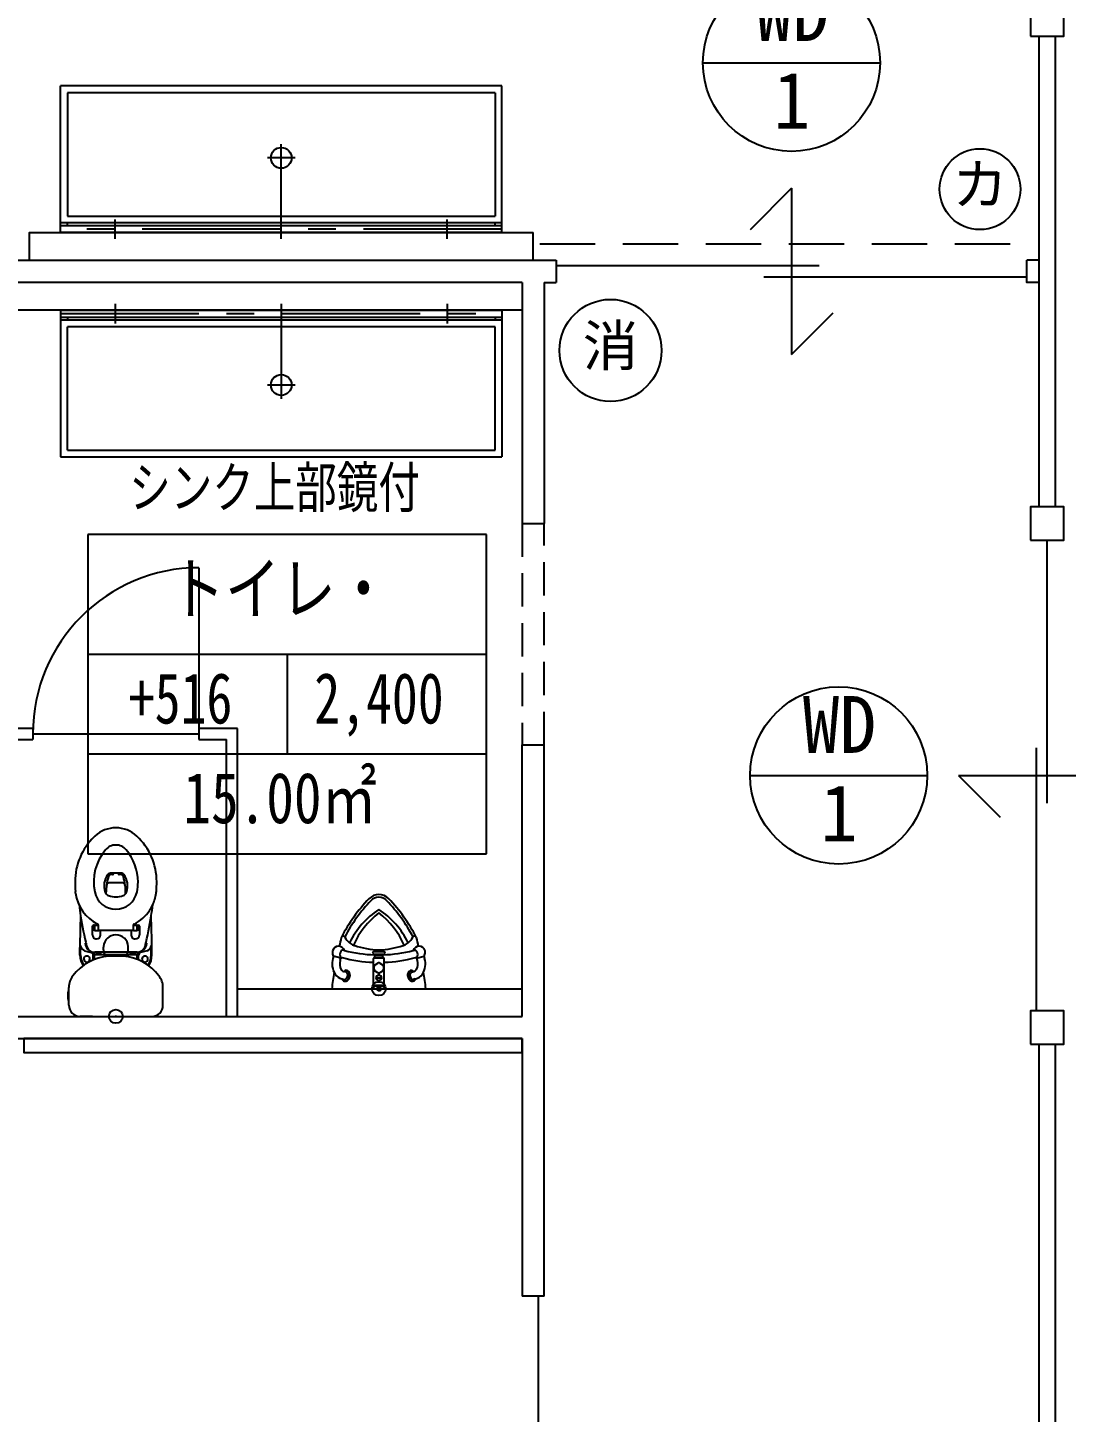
# Model space of a CAD drawing. Units: millimetres at full size, sheet at 1:100. Extents: x -40222 to 41440, y -29146 to 30741.
# Drawn here: x -26772 to -23019, y -15112 to -10113 of the extents above; entities that cross this region are included whole.
import ezdxf
from ezdxf.enums import TextEntityAlignment as Align

# ---------------------------------------------------------------- set-up
doc = ezdxf.new("R2010")
doc.units = ezdxf.units.MM
doc.header["$LTSCALE"] = 100
doc.header["$PDMODE"] = 32
doc.header["$PDSIZE"] = 50
for name, pattern in [('CHAIN1', [8, 5, -1, 1, -1]), ('DASHED1', [1.8, 1.2, -0.6]), ('DASHED2', [3, 2, -1])]:
    doc.linetypes.add(name, pattern=pattern)
for name, color, linetype in [('1-1', 2, 'Continuous'), ('1-2', 7, 'Continuous'), ('1-3', 7, 'Continuous'), ('1-5', 7, 'Continuous'), ('1-9', 7, 'Continuous'), ('1-A', 4, 'Continuous'), ('1-B', 7, 'Continuous')]:
    doc.layers.add(name, color=color, linetype=linetype)
doc.styles.add('ＭＳ ゴシック', font='')
doc.styles.get('ＭＳ ゴシック').set_extended_font_data('MS Gothic')

msp = doc.modelspace()

# ---------------------------------------------------------------- linework, layer by layer
at = {"layer": '1-1'}
for points in [[(-23148.4, -10142.7), (-23028.4, -10142.7), (-23028.4, -10022.7), (-23148.4, -10022.7)], [(-23148.4, -11962.7), (-23028.4, -11962.7), (-23028.4, -11842.7), (-23148.4, -11842.7)], [(-23148.4, -13782.7), (-23028.4, -13782.7), (-23028.4, -13662.7), (-23148.4, -13662.7)]]:
    msp.add_lwpolyline(points, close=True, dxfattribs=at)
at = {"layer": '1-2'}
for p, q in [((-23118.3, -10142.7), (-23118.3, -11842.7)), ((-23058.3, -11842.7), (-23058.3, -10142.7)), ((-24332.1, -10239.4), (-23692.1, -10239.4)), ((-24161.7, -12812.7), (-23521.7, -12812.7)), ((-23118.3, -13782.7), (-23118.3, -15482.7)), ((-23058.3, -15482.7), (-23058.3, -13782.7))]:
    msp.add_line(p, q, dxfattribs=at)
for centre in [(-24012.1, -10239.4), (-23841.7, -12812.7)]:
    msp.add_circle(centre, 320, dxfattribs=at)
at = {"layer": '1-3'}
for p, q in [((-24012.1, -10692.7), (-24162.1, -10842.7)), ((-24012.1, -10692.7), (-24012.1, -10842.7)), ((-24012.1, -10842.7), (-24012.1, -11142.7)), ((-30413.4, -10952.7), (-24862.1, -10952.7)), ((-24862.1, -10952.7), (-24862.1, -11032.7)), ((-23912.1, -10972.7), (-24862.1, -10972.7)), ((-23118.3, -10952.7), (-23162.1, -10952.7)), ((-24985.8, -11032.7), (-30413.4, -11032.7)), ((-24985.8, -11032.7), (-24985.8, -11902.7)), ((-24905.8, -11032.7), (-24862.1, -11032.7)), ((-24905.8, -11032.7), (-24905.8, -11902.7)), ((-24112.1, -11012.7), (-23162.1, -11012.7)), ((-24012.1, -11292.7), (-23862.1, -11142.7)), ((-24012.1, -11142.7), (-24012.1, -11292.7)), ((-24985.8, -11902.7), (-24905.8, -11902.7)), ((-23088.4, -12912.7), (-23088.4, -11962.7)), ((-24985.8, -13682.7), (-24985.8, -12702.7)), ((-24985.8, -12702.7), (-24905.8, -12702.7)), ((-24905.8, -14692.7), (-24905.8, -12702.7)), ((-23128.4, -12712.7), (-23128.4, -13662.7)), ((-23408.4, -12812.7), (-23258.4, -12962.7)), ((-23408.4, -12812.7), (-23258.4, -12812.7)), ((-23258.4, -12812.7), (-22958.4, -12812.7)), ((-30383.4, -13682.7), (-24985.8, -13682.7)), ((-30383.4, -13762.7), (-24985.8, -13762.7)), ((-24985.8, -13762.7), (-24985.8, -14692.7)), ((-24905.8, -14692.7), (-24985.8, -14692.7)), ((-24925.9, -15642.7), (-24925.9, -14692.7))]:
    msp.add_line(p, q, dxfattribs=at)
at = {"layer": '1-3', "linetype": 'DASHED1'}
for p, q in [((-24985.8, -11902.7), (-24985.8, -12702.7)), ((-24905.8, -12702.7), (-24905.8, -11902.7))]:
    msp.add_line(p, q, dxfattribs=at)
at = {"layer": '1-3'}
msp.add_lwpolyline([(-23118.3, -11032.7), (-23162.1, -11032.7), (-23162.1, -10952.7)], dxfattribs=at)
at = {"layer": '1-5'}
for p, q in [((-26653.4, -10852.7), (-26653.4, -10322.7)), ((-25058.4, -10322.7), (-26653.4, -10322.7)), ((-25083.4, -10347.7), (-26628.4, -10347.7)), ((-26628.4, -10347.7), (-26628.4, -10792.7)), ((-25083.4, -10347.7), (-25083.4, -10792.7)), ((-25058.4, -10852.7), (-25058.4, -10322.7)), ((-26628.4, -10792.7), (-25083.4, -10792.7)), ((-25058.4, -10817.7), (-26653.4, -10817.7)), ((-25058.4, -10827.7), (-26653.4, -10827.7)), ((-26628.4, -10827.7), (-26628.4, -10817.7)), ((-25083.4, -10827.7), (-25083.4, -10817.7)), ((-25058.4, -10852.7), (-26653.4, -10852.7)), ((-24945.9, -10952.7), (-24945.9, -10852.7)), ((-24985.8, -11132.7), (-28993.4, -11132.7)), ((-26653.4, -11132.7), (-25058.4, -11132.7)), ((-26653.4, -11132.7), (-26653.4, -11662.7)), ((-25058.4, -11132.7), (-25058.4, -11662.7)), ((-26653.4, -11157.7), (-25058.4, -11157.7)), ((-26653.4, -11167.7), (-25058.4, -11167.7)), ((-26628.4, -11157.7), (-26628.4, -11167.7)), ((-26628.4, -11637.7), (-26628.4, -11192.7)), ((-25083.4, -11192.7), (-26628.4, -11192.7)), ((-25083.4, -11157.7), (-25083.4, -11167.7)), ((-25083.4, -11637.7), (-25083.4, -11192.7)), ((-26628.4, -11637.7), (-25083.4, -11637.7)), ((-26653.4, -11662.7), (-25058.4, -11662.7)), ((-26462.4, -13165.7), (-26474.5, -13165.7)), ((-26465.4, -13170.7), (-26471, -13170.7)), ((-26462.4, -13167.7), (-26462.4, -13165.7)), ((-26453.4, -13165.7), (-26462.4, -13165.7)), ((-26453, -13165.7), (-26453.4, -13165.7)), ((-26444.4, -13165.7), (-26453, -13165.7)), ((-26432.3, -13165.7), (-26444.4, -13165.7)), ((-26444.4, -13167.7), (-26444.4, -13165.7)), ((-26435.8, -13170.7), (-26441.4, -13170.7)), ((-26599, -13237.8), (-26599.7, -13231.6)), ((-26488.4, -13240.3), (-26488.4, -13233.2)), ((-26453.4, -13200.7), (-26477.1, -13200.7)), ((-26429.7, -13200.7), (-26453.4, -13200.7)), ((-26418.4, -13240.3), (-26418.4, -13233.2)), ((-26538.4, -13362.8), (-26538.4, -13356.8)), ((-26538.4, -13387.8), (-26538.4, -13362.8)), ((-26535.4, -13356), (-26535.4, -13362.8)), ((-26535.4, -13362.8), (-26535.4, -13369.5)), ((-26534.4, -13355.5), (-26534.9, -13355.5)), ((-26534.9, -13370), (-26534.4, -13370)), ((-26534.4, -13352.8), (-26529.4, -13352.8)), ((-26534.4, -13356.3), (-26534.4, -13355.5)), ((-26530.4, -13356.3), (-26534.4, -13356.3)), ((-26530.4, -13369.3), (-26534.4, -13369.3)), ((-26534.4, -13370), (-26534.4, -13369.3)), ((-26530.4, -13353.8), (-26530.4, -13356.3)), ((-26530.4, -13356.3), (-26530.4, -13362.8)), ((-26530.4, -13362.8), (-26530.4, -13369.3)), ((-26530.4, -13369.3), (-26530.4, -13371.8)), ((-26529.4, -13352.8), (-26523.4, -13352.8)), ((-26529.4, -13372.8), (-26523.4, -13372.8)), ((-26523.4, -13352.8), (-26517.4, -13352.8)), ((-26523.4, -13372.8), (-26517.4, -13372.8)), ((-26516.4, -13354), (-26516.4, -13353.6)), ((-26516.4, -13362.8), (-26516.4, -13354)), ((-26516.4, -13371.8), (-26516.4, -13362.8)), ((-26508.4, -13372.8), (-26515.4, -13372.8)), ((-26508.4, -13387.8), (-26508.4, -13372.8)), ((-26453.4, -13372.8), (-26508.4, -13372.8)), ((-26398.4, -13372.8), (-26453.4, -13372.8)), ((-26391.4, -13372.8), (-26398.4, -13372.8)), ((-26398.4, -13372.8), (-26398.4, -13387.8)), ((-26390.4, -13353.6), (-26390.4, -13354)), ((-26390.4, -13354), (-26390.4, -13362.8)), ((-26390.4, -13362.8), (-26390.4, -13371.8)), ((-26389.4, -13352.8), (-26383.4, -13352.8)), ((-26389.4, -13372.8), (-26383.4, -13372.8)), ((-26383.4, -13352.8), (-26377.4, -13352.8)), ((-26383.4, -13372.8), (-26377.4, -13372.8)), ((-26377.4, -13352.8), (-26372.4, -13352.8)), ((-26376.4, -13356.3), (-26376.4, -13353.8)), ((-26372.4, -13356.3), (-26376.4, -13356.3)), ((-26376.4, -13371.8), (-26376.4, -13369.3)), ((-26372.4, -13369.3), (-26376.4, -13369.3)), ((-26371.9, -13355.5), (-26372.4, -13355.5)), ((-26372.4, -13355.5), (-26372.4, -13356.3)), ((-26372.4, -13369.3), (-26372.4, -13370)), ((-26372.4, -13370), (-26371.9, -13370)), ((-26371.4, -13362.8), (-26371.4, -13356)), ((-26371.4, -13369.5), (-26371.4, -13362.8)), ((-26368.4, -13356.8), (-26368.4, -13362.8)), ((-26368.4, -13362.8), (-26368.4, -13387.8)), ((-26583.4, -13461.7), (-26583.4, -13434.2)), ((-26580.8, -13426.3), (-26580.8, -13434.2)), ((-26580.8, -13460.6), (-26580.8, -13434.2)), ((-26566.3, -13445.6), (-26542.7, -13452.3)), ((-26408.7, -13433), (-26408.7, -13432.5)), ((-26408.7, -13434.2), (-26408.7, -13433)), ((-26340.5, -13445.6), (-26364.2, -13452.3)), ((-26326, -13434.2), (-26326, -13426.3)), ((-26326, -13460.6), (-26326, -13434.2)), ((-26323.4, -13461.7), (-26323.4, -13434.2)), ((-25633.5, -13442.9), (-25627.5, -13444.5)), ((-25379.4, -13444.8), (-25372.6, -13443)), ((-26560.4, -13465.4), (-26560.4, -13464.9)), ((-26558.4, -13465.4), (-26559.9, -13465.4)), ((-26556.9, -13465.4), (-26558.4, -13465.4)), ((-26556.4, -13465.4), (-26556.4, -13464.9)), ((-26535.4, -13479.1), (-26535.4, -13461.9)), ((-26530.4, -13477.1), (-26530.4, -13458.2)), ((-26521, -13460.8), (-26528.3, -13460.8)), ((-26506.5, -13450.8), (-26524.4, -13450.8)), ((-26507.4, -13460.8), (-26521, -13460.8)), ((-26505.9, -13460.8), (-26507.4, -13460.8)), ((-26507.3, -13457.2), (-26505.8, -13457.7)), ((-26505, -13450.8), (-26506.5, -13450.8)), ((-26505.4, -13460.8), (-26505.9, -13460.8)), ((-26505.8, -13457.7), (-26505.3, -13457.8)), ((-26496, -13460.8), (-26505.4, -13460.8)), ((-26505.3, -13457.8), (-26497.1, -13460.1)), ((-26504.4, -13450.8), (-26505, -13450.8)), ((-26502.4, -13450.8), (-26504.4, -13450.8)), ((-26495.7, -13450.8), (-26502.4, -13450.8)), ((-26495, -13460.8), (-26496, -13460.8)), ((-26492.1, -13450.5), (-26495.7, -13450.8)), ((-26495, -13460.8), (-26495.7, -13450.8)), ((-26491.1, -13450.7), (-26492.1, -13450.5)), ((-26490.1, -13450.8), (-26491.1, -13450.7)), ((-26485.9, -13450.8), (-26490.1, -13450.8)), ((-26481.9, -13460.8), (-26482.4, -13460.8)), ((-26481.2, -13460.8), (-26481.9, -13460.8)), ((-26479.9, -13460.8), (-26481.2, -13460.8)), ((-26480.1, -13450.8), (-26480.6, -13450.8)), ((-26453.4, -13460.8), (-26479.9, -13460.8)), ((-26428.9, -13450.8), (-26453.4, -13450.8)), ((-26426.9, -13460.8), (-26453.4, -13460.8)), ((-26427.5, -13450.8), (-26428.9, -13450.8)), ((-26426.7, -13450.8), (-26427.5, -13450.8)), ((-26425.7, -13460.8), (-26426.9, -13460.8)), ((-26426.2, -13450.8), (-26426.7, -13450.8)), ((-26424.6, -13450.8), (-26426.2, -13450.8)), ((-26424.9, -13460.8), (-26425.7, -13460.8)), ((-26424.4, -13460.8), (-26424.9, -13460.8)), ((-26420.9, -13450.8), (-26424.6, -13450.8)), ((-26416.7, -13450.8), (-26420.9, -13450.8)), ((-26414.4, -13460.8), (-26419.4, -13460.8)), ((-26415.7, -13450.7), (-26416.7, -13450.8)), ((-26414.7, -13450.5), (-26415.7, -13450.7)), ((-26411.2, -13450.8), (-26414.7, -13450.5)), ((-26413.4, -13460.8), (-26414.4, -13460.8)), ((-26411.8, -13460.8), (-26413.4, -13460.8)), ((-26411.8, -13460.8), (-26411.2, -13450.8)), ((-26410.8, -13460.8), (-26411.8, -13460.8)), ((-26404.4, -13450.8), (-26411.2, -13450.8)), ((-26401.4, -13460.8), (-26410.8, -13460.8)), ((-26401.5, -13457.8), (-26409.7, -13460.1)), ((-26402.4, -13450.8), (-26404.4, -13450.8)), ((-26401, -13457.7), (-26401.5, -13457.8)), ((-26400.9, -13460.8), (-26401.4, -13460.8)), ((-26399.5, -13457.3), (-26401, -13457.7)), ((-26399.4, -13460.8), (-26400.9, -13460.8)), ((-26382.4, -13450.8), (-26400.3, -13450.8)), ((-26385.9, -13460.8), (-26399.4, -13460.8)), ((-26381.1, -13460.8), (-26385.9, -13460.8)), ((-26376.6, -13450.8), (-26382.4, -13450.8)), ((-26376.4, -13477.1), (-26376.4, -13458.2)), ((-26371.4, -13479.1), (-26371.4, -13461.9)), ((-26350.4, -13465.4), (-26350.4, -13464.9)), ((-26348.4, -13465.4), (-26349.9, -13465.4)), ((-26346.9, -13465.4), (-26348.4, -13465.4)), ((-26346.4, -13465.4), (-26346.4, -13464.9)), ((-25666.7, -13465.5), (-25669, -13473.7)), ((-25640.5, -13472.8), (-25666.7, -13465.5)), ((-25642.8, -13481), (-25640.5, -13472.8)), ((-25640.5, -13468.8), (-25635.7, -13470.2)), ((-25522.2, -13489.8), (-25522.2, -13473.2)), ((-25522.2, -13507.7), (-25522.2, -13489.8)), ((-25503.2, -13449.7), (-25521.2, -13449.7)), ((-25518.2, -13458.7), (-25521.2, -13458.7)), ((-25520.2, -13471.2), (-25519.9, -13471.2)), ((-25519.9, -13471.2), (-25503.2, -13471.2)), ((-25503.2, -13458.7), (-25518.2, -13458.7)), ((-25518.2, -13458.7), (-25518.2, -13463.2)), ((-25518.2, -13463.2), (-25517.9, -13463.2)), ((-25517.9, -13469.2), (-25517.9, -13463.2)), ((-25517.9, -13463.2), (-25503.2, -13463.2)), ((-25516.8, -13496), (-25506.6, -13490.1)), ((-25485.2, -13449.7), (-25503.2, -13449.7)), ((-25488.2, -13458.7), (-25503.2, -13458.7)), ((-25503.2, -13463.2), (-25488.4, -13463.2)), ((-25503.2, -13471.2), (-25486.4, -13471.2)), ((-25499.8, -13490.1), (-25489.6, -13496)), ((-25488.4, -13469.2), (-25488.4, -13463.2)), ((-25488.4, -13463.2), (-25488.2, -13463.2)), ((-25485.2, -13458.7), (-25488.2, -13458.7)), ((-25488.2, -13458.7), (-25488.2, -13463.2)), ((-25486.4, -13471.2), (-25486.2, -13471.2)), ((-25484.2, -13507.7), (-25484.2, -13473.2)), ((-25371.3, -13470.2), (-25366.4, -13468.8)), ((-25635.2, -13547.4), (-25627.8, -13549.2)), ((-25621.6, -13522.7), (-25629, -13520.9)), ((-25621.1, -13522.8), (-25621.6, -13522.7)), ((-25522.2, -13529.7), (-25522.2, -13507.7)), ((-25522.2, -13543.7), (-25522.2, -13529.7)), ((-25522.2, -13567.7), (-25522.2, -13543.7)), ((-25520.2, -13507.7), (-25520.2, -13501.8)), ((-25520.2, -13513.7), (-25520.2, -13507.7)), ((-25506.6, -13525.4), (-25516.8, -13519.5)), ((-25511.9, -13542.7), (-25503.2, -13542.7)), ((-25511.9, -13544.7), (-25503.2, -13544.7)), ((-25503.2, -13542.7), (-25494.4, -13542.7)), ((-25503.2, -13544.7), (-25494.4, -13544.7)), ((-25489.6, -13519.5), (-25499.8, -13525.4)), ((-25486.2, -13501.8), (-25486.2, -13507.7)), ((-25486.2, -13507.7), (-25486.2, -13513.7)), ((-25484.2, -13529.7), (-25484.2, -13507.7)), ((-25484.2, -13543.7), (-25484.2, -13529.7)), ((-25484.2, -13567.7), (-25484.2, -13543.7)), ((-25385.9, -13522.8), (-25385.3, -13522.7)), ((-25385.3, -13522.7), (-25377.9, -13520.9)), ((-25371.7, -13547.4), (-25379.1, -13549.2)), ((-26624.2, -13587.7), (-26623.4, -13587.7)), ((-26623.4, -13607.7), (-26623.4, -13595.2)), ((-26283.4, -13595.2), (-26283.4, -13578.3)), ((-26283.4, -13607.7), (-26283.4, -13595.2)), ((-26013.4, -13582.7), (-24985.8, -13582.7)), ((-25673.2, -13582.7), (-25333.2, -13582.7)), ((-25628.7, -13555.5), (-25627, -13555.9)), ((-25526.2, -13582.7), (-25526.2, -13581.9)), ((-25526.2, -13582.7), (-25480.2, -13582.7)), ((-25517.2, -13573.2), (-25525.3, -13580)), ((-25520.2, -13569.7), (-25513.7, -13569.7)), ((-25515.9, -13572.7), (-25513.7, -13572.7)), ((-25513.7, -13569.7), (-25503.2, -13569.7)), ((-25513.7, -13570.7), (-25513.7, -13569.7)), ((-25513.7, -13572.7), (-25513.7, -13570.7)), ((-25513.7, -13572.7), (-25512.5, -13572.7)), ((-25493.2, -13582.7), (-25513.2, -13582.7)), ((-25512.5, -13572.7), (-25503.2, -13572.7)), ((-25512.5, -13582.7), (-25503.2, -13582.7)), ((-25495.4, -13582.7), (-25511.1, -13582.7)), ((-25510.2, -13575.7), (-25496.1, -13589.8)), ((-25496.1, -13575.7), (-25510.2, -13589.8)), ((-25503.2, -13569.7), (-25492.7, -13569.7)), ((-25503.2, -13572.7), (-25493.9, -13572.7)), ((-25503.2, -13572.7), (-25503.2, -13592.7)), ((-25503.2, -13582.7), (-25493.9, -13582.7)), ((-25493.9, -13572.7), (-25492.7, -13572.7)), ((-25492.7, -13569.7), (-25486.2, -13569.7)), ((-25492.7, -13569.7), (-25492.7, -13570.7)), ((-25492.7, -13570.7), (-25492.7, -13572.7)), ((-25492.7, -13572.7), (-25490.4, -13572.7)), ((-25481.1, -13580), (-25489.1, -13573.2)), ((-25480.2, -13582.7), (-25480.2, -13581.9)), ((-25378.2, -13555.5), (-25379.9, -13555.9)), ((-26624.2, -13627.7), (-26623.4, -13627.7)), ((-26623.4, -13620.2), (-26623.4, -13607.7)), ((-26623.4, -13627.7), (-26623.4, -13620.2)), ((-26623.4, -13642.7), (-26623.4, -13627.7)), ((-26283.4, -13620.2), (-26283.4, -13607.7)), ((-26283.4, -13642.7), (-26283.4, -13620.2)), ((-26573.4, -13682.7), (-26583.4, -13682.7)), ((-26566.4, -13682.7), (-26573.4, -13682.7)), ((-26538, -13682.7), (-26566.4, -13682.7)), ((-26538, -13682.7), (-26493.4, -13682.7)), ((-26493.4, -13682.7), (-26453.4, -13682.7)), ((-26453.4, -13682.7), (-26413.4, -13682.7)), ((-26413.4, -13682.7), (-26373.4, -13682.7)), ((-26373.4, -13682.7), (-26368.5, -13682.7))]:
    msp.add_line(p, q, dxfattribs=at)
at = {"layer": '1-5', "color": 4, "linetype": 'CHAIN1'}
for p, q in [((-25855.9, -10875.2), (-25855.9, -10532.7)), ((-25805.9, -10582.7), (-25905.9, -10582.7)), ((-25058.4, -10840.2), (-26653.4, -10840.2)), ((-26455.9, -10875.2), (-26455.9, -10805.2)), ((-25255.9, -10875.2), (-25255.9, -10805.2)), ((-26653.4, -11145.2), (-25058.4, -11145.2)), ((-26455.9, -11110.2), (-26455.9, -11180.2)), ((-25855.9, -11110.2), (-25855.9, -11452.7)), ((-25255.9, -11110.2), (-25255.9, -11180.2)), ((-25905.9, -11402.7), (-25805.9, -11402.7))]:
    msp.add_line(p, q, dxfattribs=at)
at = {"layer": '1-5', "color": 4}
for p, q in [((-26153.4, -12062.7), (-26153.4, -12662.7)), ((-26753.4, -12642.7), (-26993.4, -12642.7)), ((-26753.4, -12642.7), (-26753.4, -12682.7)), ((-26153.4, -12642.7), (-26153.4, -12682.7)), ((-26013.4, -12642.7), (-26153.4, -12642.7)), ((-26013.4, -13682.7), (-26013.4, -12642.7)), ((-26853.4, -12682.7), (-26753.4, -12682.7)), ((-26753.4, -12662.7), (-26153.4, -12662.7)), ((-26153.4, -12682.7), (-26053.4, -12682.7)), ((-26053.4, -13682.7), (-26053.4, -12682.7)), ((-24985.8, -13812.7), (-24985.8, -13762.7))]:
    msp.add_line(p, q, dxfattribs=at)
at = {"layer": '1-5'}
for points in [[(-26765.9, -10952.7), (-26765.9, -10852.7), (-24945.9, -10852.7)], [(-26376.4, -13369.3), (-26376.4, -13362.8), (-26376.4, -13356.3)], [(-26498.1, -13442.8), (-26498.1, -13438.4), (-26498.1, -13434.2), (-26498.1, -13433.3), (-26498.1, -13432.7)], [(-26408.7, -13433), (-26408.7, -13432.5), (-26408.8, -13430.4)], [(-26408.7, -13442.8), (-26408.7, -13438.4), (-26408.7, -13434.2)], [(-26524.4, -13450.8), (-26530, -13450.8), (-26523.9, -13452.5), (-26507.3, -13457.2)], [(-26487.4, -13460.8), (-26492.4, -13460.8), (-26493.4, -13460.8), (-26495, -13460.8)], [(-26482.4, -13460.8), (-26483.9, -13460.8), (-26487.4, -13460.8)], [(-26480.6, -13450.8), (-26482.2, -13450.8), (-26485.9, -13450.8)], [(-26453.4, -13450.8), (-26478, -13450.8), (-26479.3, -13450.8), (-26480.1, -13450.8)], [(-26419.4, -13460.8), (-26422.9, -13460.8), (-26424.4, -13460.8)], [(-26400.3, -13450.8), (-26401.9, -13450.8), (-26402.4, -13450.8)], [(-26376.6, -13450.8), (-26383, -13452.6), (-26399.5, -13457.3)], [(-25364.1, -13481), (-25366.4, -13472.8), (-25340.2, -13465.5), (-25337.9, -13473.7)], [(-26623.4, -13595.2), (-26623.4, -13587.7), (-26623.4, -13578.3)], [(-26368.5, -13682.7), (-26333.4, -13682.7), (-26323.4, -13682.7)]]:
    msp.add_lwpolyline(points, dxfattribs=at)
at = {"layer": '1-5', "color": 4}
msp.add_lwpolyline([(-24985.8, -13762.7), (-26785.8, -13762.7), (-26785.8, -13812.7), (-24985.8, -13812.7)], close=True, dxfattribs=at)
at = {"layer": '1-5'}
for centre in [(-25855.9, -10582.7), (-25855.9, -11402.7)]:
    msp.add_circle(centre, 37.5, dxfattribs=at)
at = {"layer": '1-5', "color": 4}
msp.add_arc((-26153.4, -12662.7), 600, 90, 180, dxfattribs=at)
at = {"layer": '1-5'}
for centre, major_axis, start_param, end_param in [((-26374.9, -13196.8), (0, 226), 0.76879, 1.570796), ((-26524.2, -13039.8), (0, 9.62), 0.547414, 0.957844), ((-26453.4, -13112.8), (0, 111), 6.283185, 7.034512), ((-26453.4, -13112.8), (0, 111), 5.531859, 6.283185), ((-26531.9, -13196.8), (0, 226), 4.712513, 5.531912), ((-26352.8, -13197.6), (0, 180.6), 0.869866, 1.768562), ((-26453.4, -13112.8), (0, 49), 6.283185, 7.152234), ((-26453.4, -13112.8), (0, 49), 5.414158, 6.283207), ((-26554, -13197.6), (0, 180.6), 4.712389, 5.413313), ((-26100.9, -13196.8), (0, 500), 1.570796, 1.640604), ((-26425.9, -13210.9), (0, 70), 0.945064, 1.907886), ((-26288.4, -13233.2), (0, 200), 1.291112, 1.452362), ((-26474.5, -13175.7), (0, 10), 6.283185, 7.22825), ((-26471, -13180.7), (0, 10), 6.283185, 7.574297), ((-26465.4, -13167.7), (0, 3), 3.141593, 4.712389), ((-26441.4, -13167.7), (0, 3), 1.570796, 3.141593), ((-26435.8, -13180.7), (0, 10), 4.992073, 6.283185), ((-26432.3, -13175.7), (0, 10), 5.338121, 6.283185), ((-26618.4, -13233.2), (0, 200), 4.830823, 4.992073), ((-26480.9, -13210.9), (0, 70), 4.375299, 5.338121), ((-26554, -13197.6), (0, 180.6), 4.514617, 4.712389), ((-26806.2, -13196.7), (0, 500.3), 4.6426, 4.712365), ((-26453.4, -13217.8), (0, 147), 1.707659, 2.675745), ((-26453.4, -13217.8), (0, 78), 1.768568, 3.141593), ((-26473.1, -13227.4), (0, 20), 1.907886, 2.8073), ((-26288.4, -13233.2), (0, 200), 1.452362, 1.570796), ((-26477.1, -13210.7), (0, 10), 6.283185, 7.735547), ((-26453.4, -13170.7), (0, 80), 2.8073, 3.141593), ((-26453.4, -13217.8), (0, 78), 3.141593, 4.514617), ((-26453.4, -13170.7), (0, 80), 3.141593, 3.475885), ((-26429.7, -13210.7), (0, 10), 4.830823, 6.283185), ((-26433.7, -13227.4), (0, 20), 3.475885, 4.375299), ((-26618.4, -13233.2), (0, 200), 4.712389, 4.830823), ((-26453.4, -13217.8), (0, 147), 4.261425, 4.575526), ((-26356.5, -13229.5), (0, 49.4), 4.543549, 4.669478), ((-25503.2, -13292.7), (-50, 0), 4.712389, 5.519312), ((-25503.2, -13292.7), (-50, 0), 3.905465, 4.712389), ((-25395.3, -13136.2), (0, 1200), 1.690554, 1.724432), ((-26453.4, -13217.8), (0, 147), 4.116958, 4.144544), ((-26426, -13233.6), (0, 115.3), 4.132388, 4.245165), ((-27511.5, -13136.2), (0, 1200), 4.558753, 4.592631), ((-26453.4, -13217.8), (0, 147), 4.233009, 4.261425), ((-25106, -13673.2), (-600, 0), 5.519312, 5.803921), ((-25106, -13673.2), (-590, 0), 5.519312, 5.793229), ((-25339.4, -13548.1), (-300, 0), 5.289689, 5.831173), ((-25503.2, -13292.7), (-40, 0), 4.712389, 5.519312), ((-25503.2, -13292.7), (-40, 0), 3.905465, 4.712389), ((-25666.9, -13548.1), (-300, 0), 3.593604, 4.135088), ((-25900.4, -13673.2), (-590, 0), 3.631549, 3.905465), ((-25900.4, -13673.2), (-600, 0), 3.620857, 3.905465), ((-23583.4, -13434.2), (0, 3000.1), 1.53266, 1.570796), ((-25395.3, -13136.2), (0, 1200), 1.724432, 1.816446), ((-26453.4, -13217.8), (0, 147), 3.60744, 4.116958), ((-27511.5, -13136.2), (0, 1200), 4.466739, 4.558753), ((-29323.5, -13434.2), (0, 3000.1), 4.712389, 4.750525), ((-25320.7, -13547.3), (-300, 0), 5.366294, 5.865104), ((-25685.7, -13547.3), (-300, 0), 3.559674, 4.058484), ((-26534.4, -13356.8), (0, 4), 6.283185, 7.853982), ((-26523.4, -13387.8), (0, 15), 1.570796, 3.141593), ((-26534.9, -13356), (0, 0.5), 6.283185, 7.853982), ((-26534.9, -13369.5), (0, 0.5), 1.570796, 3.141593), ((-26529.4, -13353.8), (0, 1), 6.283185, 7.853982), ((-26529.4, -13371.8), (0, 1), 1.570796, 3.141593), ((-26523.4, -13387.8), (0, 15), 3.141593, 4.712389), ((-26521.9, -13354), (0, 5.5), 4.791436, 5.817337), ((-26517.4, -13353.8), (0, 1), 4.897989, 6.283185), ((-26517.4, -13371.8), (0, 1), 3.141593, 4.712389), ((-26521.9, -13354), (0, 5.5), 4.712389, 4.791436), ((-26515.4, -13371.8), (0, 1), 1.570796, 3.141593), ((-26454.1, -13432.7), (0, 44), 6.266791, 7.800493), ((-26452.7, -13432.7), (0, 44), 4.765854, 6.299595), ((-26383.4, -13387.8), (0, 15), 1.570796, 3.141593), ((-26391.4, -13371.8), (0, 1), 3.141593, 4.712389), ((-26384.9, -13354), (0, 5.5), 0.465848, 1.491749), ((-26389.4, -13353.8), (0, 1), 6.283185, 7.668381), ((-26384.9, -13354), (0, 5.5), 1.491749, 1.570796), ((-26389.4, -13371.8), (0, 1), 1.570796, 3.141593), ((-26383.4, -13387.8), (0, 15), 3.141593, 4.712389), ((-26377.4, -13353.8), (0, 1), 4.712389, 6.283185), ((-26377.4, -13371.8), (0, 1), 3.141593, 4.712389), ((-26372.4, -13356.8), (0, 4), 4.712389, 6.283185), ((-26371.9, -13356), (0, 0.5), 4.712389, 6.283185), ((-26371.9, -13369.5), (0, 0.5), 3.141593, 4.712389), ((-24177.4, -13764.3), (-1506.8, 0), 6.037781, 6.059173), ((-25632.2, -13399.7), (-7, 0), 5.803921, 6.064101), ((-25632.2, -13399.7), (-7, 0), 3.784874, 5.803921), ((-25632.2, -13399.7), (-7, 0), 3.601678, 3.784874), ((-25572.1, -13370), (-60, 0), 0.460086, 0.902587), ((-25434.2, -13370), (-60, 0), 2.239006, 2.681507), ((-25374.2, -13399.7), (-7, 0), 5.639904, 5.823099), ((-25374.2, -13399.7), (-7, 0), 3.620857, 5.639904), ((-25374.2, -13399.7), (-7, 0), 3.360677, 3.620857), ((-26829, -13764.3), (-1506.8, 0), 3.365549, 3.386997), ((-26560.8, -13426.3), (0, 20), 1.56814, 2.863097), ((-26534.9, -13418.1), (0, 30), 1.565341, 2.719157), ((-26530.1, -13420.6), (0, 30.2), 1.821035, 3.146182), ((-26454.1, -13432.7), (0, 44), 1.517308, 1.570796), ((-26490.1, -13442.8), (0, 8), 1.570796, 2.895922), ((-26416.7, -13442.8), (0, 8), 3.387263, 4.712389), ((-26452.7, -13432.7), (0, 44), 4.717742, 4.765854), ((-26376.6, -13420.8), (0, 30), 3.266085, 3.742133), ((-26371.9, -13418.1), (0, 30), 3.564028, 4.717844), ((-26376.6, -13420.8), (0, 30), 3.742133, 4.466739), ((-26346, -13426.3), (0, 20), 3.420088, 4.715045), ((-25648.7, -13451.9), (-22.6, 0), 6.014567, 6.196039), ((-25648.8, -13452), (-22.5, 0), 3.480642, 6.008277), ((-25625.3, -13459.5), (-19.2, 0), 5.331978, 6.590573), ((-25633.1, -13449.2), (-6.34, 0), 4.787123, 5.279028), ((-25502.9, -12969.5), (-491.1, 0), 1.314128, 1.539656), ((-25572.1, -13370), (-60, 0), 0.902587, 1.182678), ((-25572.1, -13370), (-60, 0), 1.182678, 1.258687), ((-25489.2, -13113), (-330, 0), 1.258687, 1.528538), ((-25517.1, -13113), (-330, 0), 1.613055, 1.882906), ((-25502.9, -12969.5), (-491.1, 0), 1.600757, 1.824894), ((-25434.2, -13370), (-60, 0), 1.882906, 1.958915), ((-25434.2, -13370), (-60, 0), 1.958915, 2.239006), ((-25358.1, -13452.1), (-22.6, 0), 3.423976, 5.951611), ((-25373.8, -13449.2), (-6.34, 0), 4.14575, 4.51635), ((-25381.6, -13459.5), (-19.2, 0), 2.834204, 4.0928), ((-25358.2, -13451.9), (-22.6, 0), 3.197741, 3.41021), ((-26466, -13645.2), (0, 180), 0.074681, 0.917003), ((-26513.4, -13461.7), (0, 70), 1.570796, 2.146485), ((-26510.8, -13460.6), (0, 70), 1.570796, 2.1371), ((-26558.4, -13475.8), (0, 11), 0.182835, 1.570796), ((-26558.4, -13475.8), (0, 11), 1.570796, 3.141593), ((-26558.4, -13475.8), (0, 10.5), 0.143243, 0.191506), ((-26558.4, -13475.8), (0, 11), 3.141593, 4.712389), ((-26558.4, -13475.8), (0, 10.5), 6.091679, 6.139942), ((-26558.4, -13475.8), (0, 11), 4.712389, 6.10035), ((-26545.4, -13461.9), (0, 10), 4.712389, 6.00469), ((-26540.4, -13458.2), (0, 10), 4.712389, 5.58276), ((-26497.9, -13463), (0, 3), 5.575742, 6.00469), ((-26497.9, -13463), (0, 3), 4.766474, 5.575742), ((-26455.8, -13460.8), (0, 39.2), 1.624881, 1.74268), ((-26490.1, -13442.8), (0, 8), 2.895922, 3.021374), ((-26490.1, -13442.8), (0, 8), 3.021374, 3.141593), ((-26453.4, -13814.7), (0, 350), 6.283185, 6.357866), ((-26453.4, -13814.7), (0, 350), 6.283185, 6.357866), ((-26453.4, -13814.7), (0, 350), 6.25461, 6.283185), ((-26453.4, -13814.7), (0, 350), 6.25461, 6.283185), ((-26453.4, -13814.7), (0, 350), 6.208504, 6.25461), ((-26453.4, -13814.7), (0, 350), 6.208504, 6.25461), ((-26440.7, -13645.2), (0, 180), 5.366182, 6.208504), ((-26416.7, -13442.8), (0, 8), 3.141593, 3.261811), ((-26416.7, -13442.8), (0, 8), 3.261811, 3.387263), ((-26451, -13460.8), (0, 39.2), 4.54088, 4.658304), ((-26408.9, -13463), (0, 3), 0.707443, 1.516711), ((-26408.9, -13463), (0, 3), 0.278495, 0.707443), ((-26376.6, -13420.8), (0, 30), 3.141593, 3.266085), ((-26366.4, -13458.2), (0, 10), 0.700425, 1.570796), ((-26361.4, -13461.9), (0, 10), 0.278495, 1.570796), ((-26348.4, -13475.8), (0, 11), 0.182835, 1.570796), ((-26348.4, -13475.8), (0, 11), 1.570796, 3.141593), ((-26348.4, -13475.8), (0, 10.5), 0.143243, 0.191506), ((-26348.4, -13475.8), (0, 11), 3.141593, 4.712389), ((-26348.4, -13475.8), (0, 10.5), 6.091679, 6.139942), ((-26348.4, -13475.8), (0, 11), 4.712389, 6.10035), ((-26396, -13460.6), (0, 70), 4.146855, 4.712389), ((-26393.4, -13461.7), (0, 70), 4.137486, 4.712389), ((-25605.6, -13493.4), (-66.4, 0), 5.98208, 6.8612), ((-25648.7, -13451.9), (-22.6, 0), 6.196039, 6.929526), ((-25606.3, -13493.5), (-38.6, 0), 5.953429, 6.845733), ((-25637.3, -13462.8), (-6.81, 0), 0.369923, 1.078906), ((-25649.5, -13450.2), (-24.3, 0), 1.952098, 2.177781), ((-25503.5, -12982.2), (-505.6, 0), 1.306204, 1.533761), ((-25521.2, -13454.2), (-4.5, 0), 4.712389, 6.283185), ((-25521.2, -13454.2), (-4.5, 0), 6.283185, 7.853982), ((-25520.2, -13473.2), (-2, 0), 4.712389, 6.283185), ((-25503.2, -13507.7), (-18, 0), 5.570884, 5.948289), ((-25519.9, -13469.2), (-2, 0), 1.570796, 3.141593), ((-25503.2, -13507.7), (-18, 0), 4.712389, 4.901092), ((-25503.2, -13507.7), (-18, 0), 4.523686, 4.712389), ((-25503.2, -13507.7), (-18, 0), 3.476489, 3.853894), ((-25486.4, -13469.2), (-2, 0), 6.283185, 7.853982), ((-25486.2, -13473.2), (-2, 0), 3.141593, 4.712389), ((-25485.2, -13454.2), (-4.5, 0), 3.141593, 4.712389), ((-25485.2, -13454.2), (-4.5, 0), 1.570796, 3.141593), ((-25503.5, -12982.2), (-505.6, 0), 1.608943, 1.835332), ((-25357.4, -13450.1), (-24.4, 0), 0.967704, 1.193388), ((-25400.6, -13493.5), (-38.6, 0), 2.579045, 3.471349), ((-25369.6, -13462.8), (-6.81, 0), 2.063357, 2.771669), ((-25401.4, -13493.4), (-66.4, 0), 2.563578, 3.442698), ((-25358.2, -13451.9), (-22.6, 0), 2.495252, 3.197741), ((-26553.4, -13578.3), (0, 70), 0.917003, 1.570796), ((-26353.4, -13578.3), (0, 70), 4.712389, 5.366182), ((-24177.4, -13764.3), (-1506.8, 0), 6.122686, 6.162403), ((-25624.8, -13504.3), (-44.4, 0), 0.610666, 1.303783), ((-25625.1, -13504.7), (-16.7, 0), 0.596043, 1.252227), ((-25624.8, -13544), (-12.2, 0), 0.256193, 1.24438), ((-25624.8, -13504.3), (-44.4, 0), 1.303783, 1.334124), ((-25621, -13528.7), (-12.4, 0), 4.764364, 5.563363), ((-25625.1, -13504.7), (-16.7, 0), 1.252227, 1.334237), ((-25626.4, -13542.9), (-6.38, 0), 1.355057, 2.077789), ((-25626.9, -13537.3), (-18.6, 0), 1.566063, 2.791969), ((-25626.5, -13540.9), (-15, 0), 1.538094, 2.720965), ((-25633.6, -13533.8), (-17.9, 0), 2.179723, 3.611708), ((-25622.2, -13530.7), (-14.4, 0), 4.116816, 4.679735), ((-25623.3, -13529.1), (-6.7, 0), 3.686563, 4.366158), ((-25623.3, -13531.2), (-15.5, 0), 3.550068, 4.074977), ((-25635.2, -13533.9), (-25.9, 0), 2.610115, 3.762586), ((-25630.5, -13534), (-23.2, 0), 2.71087, 3.535551), ((-25503.2, -13507.7), (-18, 0), 0.334896, 0.712301), ((-25503.2, -13543.7), (-10.5, 0), 4.712389, 6.283182), ((-25503.2, -13543.7), (-10.5, 0), 6.283182, 7.853982), ((-25503.2, -13543.7), (-8.83, 0), 6.169648, 6.283184), ((-25503.2, -13543.7), (-8.83, 0), 6.283184, 6.396722), ((-25503.2, -13507.7), (-18, 0), 1.382093, 1.570796), ((-25503.2, -13507.7), (-18, 0), 1.570796, 1.759499), ((-25503.2, -13543.7), (-10.5, 0), 3.141593, 4.712389), ((-25503.2, -13543.7), (-10.5, 0), 1.570796, 3.141593), ((-25503.2, -13543.7), (-8.83, 0), 3.141592, 3.25513), ((-25503.2, -13543.7), (-8.83, 0), 3.028055, 3.141592), ((-25503.2, -13507.7), (-18, 0), 2.429291, 2.806696), ((-25376.4, -13534), (-23.2, 0), 5.889227, 6.713908), ((-25371.7, -13533.9), (-25.9, 0), 5.662192, 6.814663), ((-25383.6, -13531.2), (-15.5, 0), 5.349801, 5.87471), ((-25380, -13537.3), (-18.6, 0), 0.349624, 1.57553), ((-25380.4, -13540.9), (-15, 0), 0.420627, 1.603498), ((-25373.3, -13533.8), (-17.9, 0), 5.81307, 7.245055), ((-25384.8, -13530.7), (-14.4, 0), 4.745042, 5.307962), ((-25383.6, -13529.1), (-6.7, 0), 5.058619, 5.738215), ((-25385.9, -13528.7), (-12.3, 0), 3.856271, 4.655271), ((-25380.5, -13542.9), (-6.38, 0), 1.063803, 1.786536), ((-25382.1, -13544), (-12.2, 0), 1.897212, 2.885399), ((-25381.8, -13504.7), (-16.7, 0), 1.807355, 1.885104), ((-25381.8, -13504.7), (-16.7, 0), 1.885104, 2.54555), ((-25382.1, -13504.3), (-44.4, 0), 1.807468, 1.83781), ((-25382.1, -13504.3), (-44.4, 0), 1.83781, 2.530926), ((-26829, -13764.3), (-1506.8, 0), 3.262375, 3.30266), ((-26562.4, -13607.7), (0, 65), 1.258029, 1.570796), ((-25523.7, -13581.9), (-2.5, 0), 5.412282, 6.283185), ((-25520.2, -13567.7), (-2, 0), 6.283185, 7.853982), ((-25515.9, -13574.7), (-2, 0), 4.712389, 5.412282), ((-25490.4, -13574.7), (-2, 0), 4.012496, 4.712389), ((-25486.2, -13567.7), (-2, 0), 1.570796, 3.141593), ((-25482.7, -13581.9), (-2.5, 0), 3.141593, 4.012496), ((-26562.4, -13607.7), (0, 65), 1.570796, 1.883563), ((-26583.4, -13642.7), (0, 40), 1.570796, 3.141593), ((-26323.4, -13642.7), (0, 40), 3.141593, 4.712389)]:
    msp.add_ellipse(centre, major_axis=major_axis, ratio=0.9999, start_param=start_param, end_param=end_param, dxfattribs=at)
for centre, major_axis in [((-25503.2, -13582.7), (-2, 0)), ((-26453.4, -13682.7), (0, 2))]:
    msp.add_ellipse(centre, major_axis=major_axis, ratio=0.9999, dxfattribs=at)
for p in [(-25503.2, -13582.7), (-26453.4, -13682.7)]:
    msp.add_point(p, dxfattribs=at)
at = {"layer": '1-9'}
for p, q in [((-25114.2, -11943.1), (-26554.2, -11943.1)), ((-26554.2, -11943.1), (-26554.2, -13095.1)), ((-25114.2, -13095.1), (-25114.2, -11943.1)), ((-26554.2, -12375.1), (-25114.2, -12375.1)), ((-25834.2, -12375.1), (-25834.2, -12735.1)), ((-26554.2, -12735.1), (-25114.2, -12735.1)), ((-26554.2, -13095.1), (-25114.2, -13095.1))]:
    msp.add_line(p, q, dxfattribs=at)
at = {"layer": '1-A', "linetype": 'DASHED2'}
msp.add_line((-24922.1, -10892.7), (-23162.1, -10892.7), dxfattribs=at)
at = {"layer": '1-A', "color": 2}
msp.add_circle((-23331.3, -10695.8), 145.9, dxfattribs=at)
at = {"layer": '1-B'}
msp.add_circle((-24666.2, -11278.2), 184.5, dxfattribs=at)

# ---------------------------------------------------------------- texts
at = {"layer": '1-2', "color": 4, "style": 'ＭＳ ゴシック', "width": 0.95}
for s, p in [('WD', (-24142.1, -10222.7)), ('1', (-24077.1, -10539.4)), ('WD', (-23971.7, -12792.7)), ('1', (-23906.7, -13112.7))]:
    msp.add_text(s, height=205.3, dxfattribs=at).set_placement(p, align=Align.BOTTOM_LEFT)
at = {"layer": '1-5', "style": 'ＭＳ ゴシック', "width": 0.75}
msp.add_text('シンク上部鏡付', height=146.6, dxfattribs=at).set_placement((-26405, -11889.7), align=Align.BOTTOM_LEFT)
at = {"layer": '1-9', "style": 'ＭＳ ゴシック'}
for s, width, p in [('トイレ・', 0.8, (-26259.2, -12284.1)), ('+516', 0.75, (-26406.7, -12680.1)), ('2,400', 0.75, (-25736.7, -12680.1)), ('15.00㎡', 0.8, (-26209.2, -13040.1))]:
    msp.add_text(s, height=183.3, dxfattribs=dict(at, width=width)).set_placement(p, align=Align.BOTTOM_LEFT)
at = {"layer": '1-A', "color": 7, "style": 'ＭＳ ゴシック'}
msp.add_text('カ', height=146.6, dxfattribs=at).set_placement((-23431.3, -10795.8), align=Align.BOTTOM_LEFT)
at = {"layer": '1-B', "style": 'ＭＳ ゴシック'}
msp.add_text('消', height=146.6, dxfattribs=at).set_placement((-24766.2, -11378.2), align=Align.BOTTOM_LEFT)

doc.saveas('drawing.dxf')
